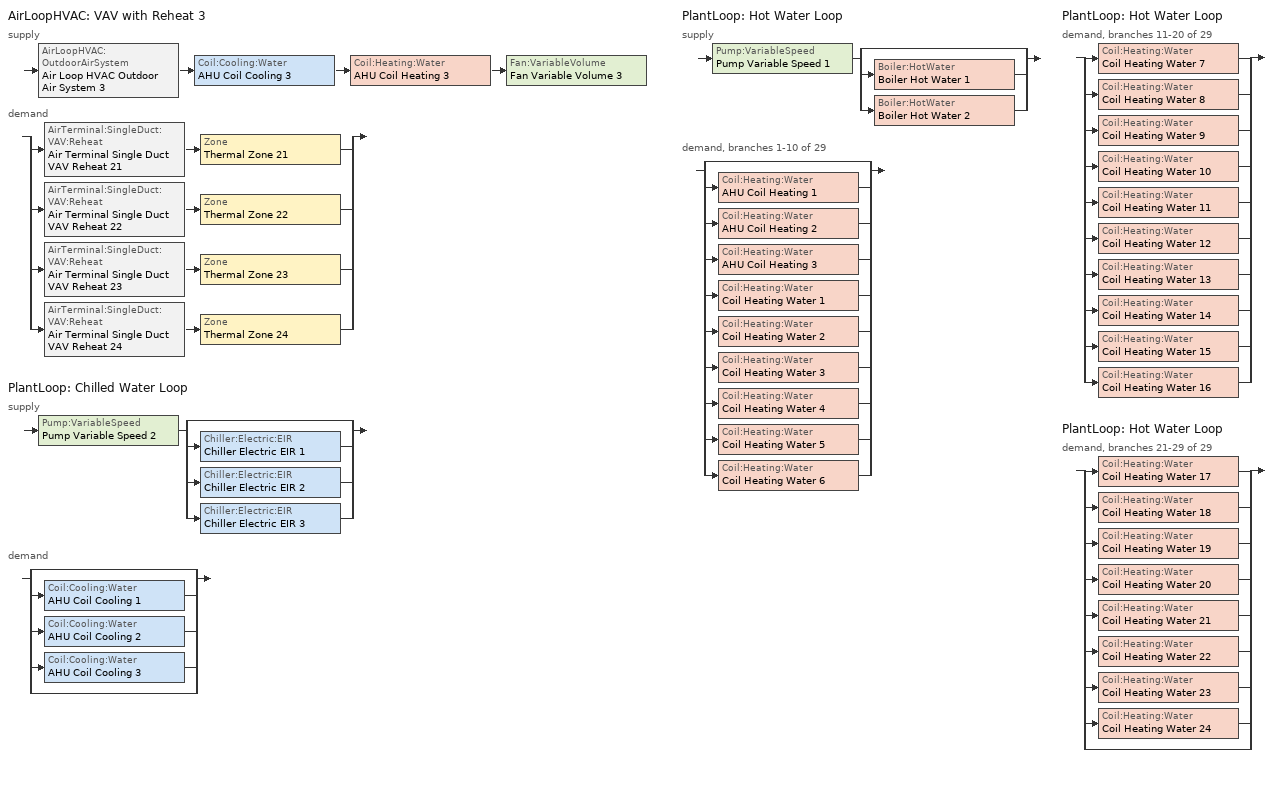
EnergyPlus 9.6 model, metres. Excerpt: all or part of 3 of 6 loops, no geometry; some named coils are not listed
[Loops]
AirLoopHVAC 'VAV with Reheat 3'
 supply: AirLoopHVAC:OutdoorAirSystem 'Air Loop HVAC Outdoor Air System 3' > Coil:Cooling:Water 'AHU Coil Cooling 3' > Coil:Heating:Water 'AHU Coil Heating 3' > Fan:VariableVolume 'Fan Variable Volume 3'
 demand: split
  | AirTerminal:SingleDuct:VAV:Reheat 'Air Terminal Single Duct VAV Reheat 21' > Zone 'Thermal Zone 21'
  | AirTerminal:SingleDuct:VAV:Reheat 'Air Terminal Single Duct VAV Reheat 22' > Zone 'Thermal Zone 22'
  | AirTerminal:SingleDuct:VAV:Reheat 'Air Terminal Single Duct VAV Reheat 23' > Zone 'Thermal Zone 23'
  | AirTerminal:SingleDuct:VAV:Reheat 'Air Terminal Single Duct VAV Reheat 24' > Zone 'Thermal Zone 24'
PlantLoop 'Chilled Water Loop'
 supply: Pump:VariableSpeed 'Pump Variable Speed 2' > split
  | bypass
  | Chiller:Electric:EIR 'Chiller Electric EIR 1'
  | Chiller:Electric:EIR 'Chiller Electric EIR 2'
  | Chiller:Electric:EIR 'Chiller Electric EIR 3'
 demand: split
  | bypass
  | Coil:Cooling:Water 'AHU Coil Cooling 1'
  | Coil:Cooling:Water 'AHU Coil Cooling 2'
  | Coil:Cooling:Water 'AHU Coil Cooling 3'
  | bypass
PlantLoop 'Hot Water Loop'
 supply: Pump:VariableSpeed 'Pump Variable Speed 1' > split
  | bypass
  | Boiler:HotWater 'Boiler Hot Water 1'
  | Boiler:HotWater 'Boiler Hot Water 2'
 demand, branches 1-10 of 29: split
  | bypass
  | Coil:Heating:Water 'AHU Coil Heating 1'
  | Coil:Heating:Water 'AHU Coil Heating 2'
  | Coil:Heating:Water 'AHU Coil Heating 3'
  | Coil:Heating:Water 'Coil Heating Water 1'
  | Coil:Heating:Water 'Coil Heating Water 2'
  | Coil:Heating:Water 'Coil Heating Water 3'
  | Coil:Heating:Water 'Coil Heating Water 4'
  | Coil:Heating:Water 'Coil Heating Water 5'
  | Coil:Heating:Water 'Coil Heating Water 6'
PlantLoop 'Hot Water Loop'
 demand, branches 11-20 of 29: split
  | Coil:Heating:Water 'Coil Heating Water 7'
  | Coil:Heating:Water 'Coil Heating Water 8'
  | Coil:Heating:Water 'Coil Heating Water 9'
  | Coil:Heating:Water 'Coil Heating Water 10'
  | Coil:Heating:Water 'Coil Heating Water 11'
  | Coil:Heating:Water 'Coil Heating Water 12'
  | Coil:Heating:Water 'Coil Heating Water 13'
  | Coil:Heating:Water 'Coil Heating Water 14'
  | Coil:Heating:Water 'Coil Heating Water 15'
  | Coil:Heating:Water 'Coil Heating Water 16'
PlantLoop 'Hot Water Loop'
 demand, branches 21-29 of 29: split
  | Coil:Heating:Water 'Coil Heating Water 17'
  | Coil:Heating:Water 'Coil Heating Water 18'
  | Coil:Heating:Water 'Coil Heating Water 19'
  | Coil:Heating:Water 'Coil Heating Water 20'
  | Coil:Heating:Water 'Coil Heating Water 21'
  | Coil:Heating:Water 'Coil Heating Water 22'
  | Coil:Heating:Water 'Coil Heating Water 23'
  | Coil:Heating:Water 'Coil Heating Water 24'
  | bypass
[Controller:MechanicalVentilation]
Controller Mechanical Ventilation 3: Availability Schedule=Always On Discrete; Demand Controlled Ventilation=No; System Outdoor Air Method=ZoneSum; Zone or ZoneList Name 1=Thermal Zone 21; Design Specification Outdoor Air Object Name 1=Ventilation 21; Zone or ZoneList Name 2=Thermal Zone 22; Design Specification Outdoor Air Object Name 2=Ventilation 22; Zone or ZoneList Name 3=Thermal Zone 23; Design Specification Outdoor Air Object Name 3=Ventilation 23; Zone or ZoneList Name 4=Thermal Zone 24; Design Specification Outdoor Air Object Name 4=Ventilation 24
[AirLoopHVAC]
VAV with Reheat 3: Design Supply Air Flow Rate m3/s=AutoSize; Design Return Air Flow Fraction of Supply Air Flow=1
[Sizing:System]
VAV with Reheat 3: Type of Load to Size On=Sensible; Design Outdoor Air Flow Rate m3/s=Autosize; Central Heating Maximum System Air Flow Ratio=0.3; Preheat Design Temperature C=7; Preheat Design Humidity Ratio kgWater/kgDryAir=0.008; Precool Design Temperature C=12.8; Precool Design Humidity Ratio kgWater/kgDryAir=0.008; Central Cooling Design Supply Air Temperature C=11.5; Central Heating Design Supply Air Temperature C=11.5; Type of Zone Sum to Use=NonCoincident; 100% Outdoor Air in Cooling=Yes; 100% Outdoor Air in Heating=Yes; Central Cooling Design Supply Air Humidity Ratio kgWater/kgDryAir=0.0085; Central Heating Design Supply Air Humidity Ratio kgWater/kgDryAir=0.008; Cooling Supply Air Flow Rate Method=DesignDay; Cooling Supply Air Flow Rate m3/s=0; Cooling Supply Air Flow Rate Per Floor Area m3/s-m2=0.00996765; Cooling Fraction of Autosized Cooling Supply Air Flow Rate=1; Cooling Supply Air Flow Rate Per Unit Cooling Capacity m3/s-W=3.94755e-05; Heating Supply Air Flow Rate Method=DesignDay; Heating Supply Air Flow Rate m3/s=0; Heating Supply Air Flow Rate Per Floor Area m3/s-m2=0.00996765; Heating Fraction of Autosized Heating Supply Air Flow Rate=1; Heating Fraction of Autosized Cooling Supply Air Flow Rate=1; Heating Supply Air Flow Rate Per Unit Heating Capacity m3/s-W=3.15882e-05; System Outdoor Air Method=ZoneSum; Zone Maximum Outdoor Air Fraction dimensionless=1; Cooling Design Capacity Method=CoolingDesignCapacity; Cooling Design Capacity W=Autosize; Cooling Design Capacity Per Floor Area W/m2=234.7; Fraction of Autosized Cooling Design Capacity=1; Heating Design Capacity Method=HeatingDesignCapacity; Heating Design Capacity W=Autosize; Heating Design Capacity Per Floor Area W/m2=157; Fraction of Autosized Heating Design Capacity=1; Central Cooling Capacity Control Method=OnOff; Occupant Diversity=Autosize
[Controller:WaterCoil] Control Variable=Temperature; Actuator Variable=Flow; Controller Convergence Tolerance deltaC=Autosize; Maximum Actuated Flow m3/s=Autosize; Minimum Actuated Flow m3/s=0
Name | Action
Controller Water Coil Cooling 3 | Reverse
Controller Water Coil Heating 3 | Normal
[Controller:OutdoorAir]
Controller Outdoor Air 3: Minimum Outdoor Air Flow Rate m3/s=0; Maximum Outdoor Air Flow Rate m3/s=Autosize; Economizer Control Type=DifferentialEnthalpy; Economizer Control Action Type=ModulateFlow; Economizer Maximum Limit Dry-Bulb Temperature C=28; Economizer Maximum Limit Enthalpy J/kg=64000; Economizer Minimum Limit Dry-Bulb Temperature C=-100; Lockout Type=NoLockout; Minimum Limit Type=FixedMinimum; Mechanical Ventilation Controller=Controller Mechanical Ventilation 3; High Humidity Control=No; Control High Indoor Humidity Based on Outdoor Humidity Ratio=Yes; Heat Recovery Bypass Control Type=BypassWhenWithinEconomizerLimits
[SetpointManager:MixedAir] Control Variable=Temperature
Name | Setpoint Node or NodeList
Node Air Deck Mixed 3 OS Default SPM | Node Air Deck Mixed 3
Node Air Deck Cooling 3 OS Default SPM | Node Air Deck Cooling 3
Node Air Deck Heating 3 OS Default SPM | Node Air Deck Heating 3
[Coil:Cooling:Water]
AHU Coil Cooling 3: Availability Schedule=Always On Discrete; Design Water Flow Rate m3/s=Autosize; Design Air Flow Rate m3/s=Autosize; Design Inlet Water Temperature C=Autosize; Design Inlet Air Temperature C=Autosize; Design Outlet Air Temperature C=Autosize; Design Inlet Air Humidity Ratio kgWater/kgDryAir=Autosize; Design Outlet Air Humidity Ratio kgWater/kgDryAir=Autosize; Type of Analysis=SimpleAnalysis; Heat Exchanger Configuration=CrossFlow
[Coil:Heating:Water] Availability Schedule=Always On Discrete; U-Factor Times Area Value W/K=Autosize; Maximum Water Flow Rate m3/s=Autosize; Performance Input Method=UFactorTimesAreaAndDesignWaterFlowRate; Rated Capacity W=Autosize; Rated Inlet Water Temperature C=82.2; Rated Inlet Air Temperature C=16.6; Rated Outlet Water Temperature C=71.1; Rated Outlet Air Temperature C=32.2; Rated Ratio for Air and Water Convection=0.5
AHU Coil Heating 3; Coil Heating Water 1; Coil Heating Water 2; Coil Heating Water 3; Coil Heating Water 4; Coil Heating Water 5; Coil Heating Water 6; Coil Heating Water 7; Coil Heating Water 8; Coil Heating Water 9; Coil Heating Water 10; Coil Heating Water 11; Coil Heating Water 12; Coil Heating Water 13; Coil Heating Water 14; Coil Heating Water 15; Coil Heating Water 16; Coil Heating Water 17; Coil Heating Water 18; Coil Heating Water 19; Coil Heating Water 20; Coil Heating Water 21; Coil Heating Water 22; Coil Heating Water 23; Coil Heating Water 24
[Fan:VariableVolume]
Fan Variable Volume 3: Availability Schedule=Always On Discrete; Fan Total Efficiency=0.64; Pressure Rise Pa=470; Maximum Flow Rate m3/s=Autosize; Fan Power Minimum Flow Rate Input Method=FixedFlowRate; Fan Power Minimum Flow Fraction=0; Fan Power Minimum Air Flow Rate m3/s=0; Motor Efficiency=0.93; Motor In Airstream Fraction=1; Fan Power Coefficient 1=0.0407599; Fan Power Coefficient 2=0.088045; Fan Power Coefficient 3=-0.0729261; Fan Power Coefficient 4=0.94374; Fan Power Coefficient 5=0
[SetpointManager:Scheduled] Control Variable=Temperature
Name | Schedule | Setpoint Node or NodeList
Setpoint Manager Scheduled Air Duck 3 | Deck_Temperature 3 | Node Air Deck Supply 3
Setpoint Manager Scheduled Chilled Water Duck | Chilled_Water_Temperature | Node Chilled Water Deck Supply
Setpoint Manager Scheduled Hot Water Duck | Hot_Water_Temperature | Node Hot Water Deck Supply
[ZoneControl:Thermostat] Temperature Difference Between Cutout And Setpoint deltaC=0
Name | Zone or ZoneList | Control Type Schedule | Control 1
Thermal Zone 21 Thermostat | Thermal Zone 21 | Thermal Zone 21 Thermostat Schedule | Thermostat Setpoint Dual Setpoint 21
Thermal Zone 22 Thermostat | Thermal Zone 22 | Thermal Zone 22 Thermostat Schedule | Thermostat Setpoint Dual Setpoint 22
Thermal Zone 23 Thermostat | Thermal Zone 23 | Thermal Zone 23 Thermostat Schedule | Thermostat Setpoint Dual Setpoint 23
Thermal Zone 24 Thermostat | Thermal Zone 24 | Thermal Zone 24 Thermostat Schedule | Thermostat Setpoint Dual Setpoint 24
[ThermostatSetpoint:DualSetpoint]
Name | Heating Setpoint Temperature Schedule | Cooling Setpoint Temperature Schedule
Thermostat Setpoint Dual Setpoint 21 | HtgSetp 21 | ClgSetp 21
Thermostat Setpoint Dual Setpoint 22 | HtgSetp 22 | ClgSetp 22
Thermostat Setpoint Dual Setpoint 23 | HtgSetp 23 | ClgSetp 23
Thermostat Setpoint Dual Setpoint 24 | HtgSetp 24 | ClgSetp 24
[AirTerminal:SingleDuct:VAV:Reheat] Availability Schedule=Always On Discrete; Maximum Air Flow Rate m3/s=Autosize; Zone Minimum Air Flow Input Method=Constant; Constant Minimum Air Flow Fraction=0.3; Fixed Minimum Air Flow Rate m3/s=0; Maximum Hot Water or Steam Flow Rate m3/s=Autosize; Minimum Hot Water or Steam Flow Rate m3/s=0; Convergence Tolerance=0.001; Damper Heating Action=Normal; Maximum Flow per Zone Floor Area During Reheat m3/s-m2=Autocalculate; Maximum Flow Fraction During Reheat=Autocalculate; Maximum Reheat Air Temperature C=35
Name | Reheat Coil
Air Terminal Single Duct VAV Reheat 21 | Coil Heating Water 21
Air Terminal Single Duct VAV Reheat 22 | Coil Heating Water 22
Air Terminal Single Duct VAV Reheat 23 | Coil Heating Water 23
Air Terminal Single Duct VAV Reheat 24 | Coil Heating Water 24
[Zone equipment]
Thermal Zone 21: Air Terminal Single Duct VAV Reheat 21
Thermal Zone 22: Air Terminal Single Duct VAV Reheat 22
Thermal Zone 23: Air Terminal Single Duct VAV Reheat 23
Thermal Zone 24: Air Terminal Single Duct VAV Reheat 24
[Sizing:Zone] Zone Cooling Design Supply Air Temperature Input Method=SupplyAirTemperature; Zone Cooling Design Supply Air Temperature C=11.5; Zone Cooling Design Supply Air Temperature Difference deltaC=11.11; Zone Heating Design Supply Air Temperature Input Method=SupplyAirTemperature; Zone Heating Design Supply Air Temperature C=37.6; Zone Heating Design Supply Air Temperature Difference deltaC=11.11; Zone Cooling Design Supply Air Humidity Ratio kgWater/kgDryAir=0.0085; Zone Heating Design Supply Air Humidity Ratio kgWater/kgDryAir=0.008; Cooling Design Air Flow Method=DesignDay; Cooling Design Air Flow Rate m3/s=0; Cooling Minimum Air Flow per Zone Floor Area m3/s-m2=0.000762; Cooling Minimum Air Flow m3/s=0; Cooling Minimum Air Flow Fraction=0; Heating Design Air Flow Method=DesignDay; Heating Design Air Flow Rate m3/s=0; Heating Maximum Air Flow per Zone Floor Area m3/s-m2=0.002032; Heating Maximum Air Flow m3/s=0.141576; Heating Maximum Air Flow Fraction=0.3; Account for Dedicated Outdoor Air System=No
Name | Design Specification Outdoor Air Object
Thermal Zone 21 | Ventilation 21
Thermal Zone 22 | Ventilation 22
Thermal Zone 23 | Ventilation 23
Thermal Zone 24 | Ventilation 24
[DesignSpecification:OutdoorAir] Outdoor Air Method=Sum; Outdoor Air Flow per Person m3/s-person=0; Outdoor Air Flow per Zone Floor Area m3/s-m2=0; Outdoor Air Flow per Zone m3/s=0; Outdoor Air Flow Air Changes per Hour 1/hr=0.57
Ventilation 21; Ventilation 22; Ventilation 23; Ventilation 24
[Chiller:Electric:EIR] Reference Capacity W=Autosize; Reference Leaving Chilled Water Temperature C=6.67; Reference Entering Condenser Fluid Temperature C=29.4; Reference Chilled Water Flow Rate m3/s=Autosize; Reference Condenser Fluid Flow Rate m3/s=Autosize; Cooling Capacity Function of Temperature Curve=Curve Biquadratic 1; Electric Input to Cooling Output Ratio Function of Temperature Curve=Curve Biquadratic 2; Electric Input to Cooling Output Ratio Function of Part Load Ratio Curve=Curve Quadratic 1; Minimum Part Load Ratio=0.1; Maximum Part Load Ratio=1; Optimum Part Load Ratio=1; Minimum Unloading Ratio=0.2; Condenser Type=WaterCooled; Condenser Fan Power Ratio W/W=0; Fraction of Compressor Electric Consumption Rejected by Condenser=1; Leaving Chilled Water Lower Temperature Limit C=2; Chiller Flow Mode=NotModulated; Sizing Factor=1; Basin Heater Capacity W/K=0; Basin Heater Setpoint Temperature C=10; Condenser Heat Recovery Relative Capacity Fraction=1
Name | Reference COP W/W
Chiller Electric EIR 1 | 3.5
Chiller Electric EIR 2 | 4.5
Chiller Electric EIR 3 | 5.5
[PlantEquipmentList]
Chilled Water Loop Cooling Equipment List: Chiller:Electric:EIR, Chiller Electric EIR 1, Chiller:Electric:EIR, Chiller Electric EIR 2, Chiller:Electric:EIR, Chiller Electric EIR 3
Hot Water Loop Heating Equipment List: Boiler:HotWater, Boiler Hot Water 1, Boiler:HotWater, Boiler Hot Water 2
[PlantLoop] Fluid Type=Water; Load Distribution Scheme=Optimal; Plant Loop Demand Calculation Scheme=SingleSetpoint
Name | Plant Equipment Operation Scheme | Maximum Loop Temperature C | Minimum Loop Temperature C | Maximum Loop Flow Rate m3/s | Minimum Loop Flow Rate m3/s | Plant Loop Volume m3 | Maximum Loop Temperature | Minimum Loop Temperature | Maximum Loop Flow Rate | Minimum Loop Flow Rate | Plant Loop Volume
Chilled Water Loop | Chilled Water Loop Operation Schemes | 100 | 0 | Autosize | 0 | Autocalculate
Hot Water Loop | Hot Water Loop Operation Schemes |  |  |  |  |  | 100 | 0 | Autosize | 0 | Autocalculate
[Sizing:Plant] Sizing Option=NonCoincident; Zone Timesteps in Averaging Window=1; Coincident Sizing Factor Mode=None
Name | Loop Type | Design Loop Exit Temperature C | Loop Design Temperature Difference deltaC | Design Loop Exit Temperature | Loop Design Temperature Difference
Chilled Water Loop | Cooling | 6.7 | 6.7
Hot Water Loop | Heating |  |  | 67 | 11
[Pump:VariableSpeed] Design Maximum Flow Rate m3/s=Autosize; Design Power Consumption W=Autosize; Motor Efficiency=0.8; Fraction of Motor Inefficiencies to Fluid Stream=0; Coefficient 1 of the Part Load Performance Curve=0; Coefficient 2 of the Part Load Performance Curve=1; Coefficient 3 of the Part Load Performance Curve=0; Coefficient 4 of the Part Load Performance Curve=0; Pump Control Type=Intermittent; Skin Loss Radiative Fraction=0.5; Design Power Sizing Method=PowerPerFlowPerPressure; Design Minimum Flow Rate Fraction=0
Name | Design Pump Head Pa | Design Minimum Flow Rate m3/s | Design Electric Power per Unit Flow Rate W/(m3/s) | Design Shaft Power per Unit Flow Rate per Unit Head W/((m3/s)-Pa) | Design Minimum Flow Rate | Design Electric Power per Unit Flow Rate | Design Shaft Power per Unit Flow Rate per Unit Head
Pump Variable Speed 2 | 179352 | 0 | 348701.1 | 1.28205
Pump Variable Speed 1 | 180000 |  |  |  | 0 | 348701.1 | 1.28205
[PlantEquipmentOperationSchemes] Control Scheme Schedule Name 1=Always On Discrete
Name | Control Scheme Object Type 1 | Control Scheme Name 1
Chilled Water Loop Operation Schemes | PlantEquipmentOperation:CoolingLoad | Chilled Water Loop Cooling Operation Scheme
Hot Water Loop Operation Schemes | PlantEquipmentOperation:HeatingLoad | Hot Water Loop Heating Operation Scheme
[PlantEquipmentOperation:CoolingLoad]
Chilled Water Loop Cooling Operation Scheme: Load Range Lower Limit 1=0; Load Range Upper Limit 1=1000000000; Range Equipment List Name 1=Chilled Water Loop Cooling Equipment List
[Boiler:HotWater] Fuel Type=Coal; Nominal Capacity W=Autosize; Efficiency Curve Temperature Evaluation Variable=LeavingBoiler; Normalized Boiler Efficiency Curve=Boiler Efficiency; Design Water Flow Rate m3/s=Autosize; Minimum Part Load Ratio=0; Maximum Part Load Ratio=1; Optimum Part Load Ratio=1; Water Outlet Upper Temperature Limit C=99; Boiler Flow Mode=NotModulated; Parasitic Electric Load W=0; Sizing Factor=1
Name | Nominal Thermal Efficiency
Boiler Hot Water 1 | 0.7
Boiler Hot Water 2 | 0.85
[PlantEquipmentOperation:HeatingLoad]
Hot Water Loop Heating Operation Scheme: Load Range Lower Limit 1=0; Load Range Upper Limit 1=1000000000; Range Equipment List Name 1=Hot Water Loop Heating Equipment List
[Schedule:Day:Interval]
HtgSetp Summer Design Day 21; HtgSetp Summer Design Day 22; HtgSetp Summer Design Day 23; HtgSetp Summer Design Day 24: No, 24:00, 15.6
HtgSetp Winter Design Day 21; HtgSetp Winter Design Day 22; HtgSetp Winter Design Day 23; HtgSetp Winter Design Day 24: No, 24:00, 21
ClgSetp Summer Design Day 21; ClgSetp Summer Design Day 22; ClgSetp Summer Design Day 23; ClgSetp Summer Design Day 24: No, 06:00, 26.7, 22:00, 24, 24:00, 26.7
ClgSetp Winter Design Day 21; ClgSetp Winter Design Day 22; ClgSetp Winter Design Day 23; ClgSetp Winter Design Day 24: No, 24:00, 26.7
ClgSetp Default Schedule 21; ClgSetp Default Schedule 22; ClgSetp Default Schedule 23; ClgSetp Default Schedule 24: Temperature 37, No, 01:00, 28, 02:00, 28, 03:00, 28, 04:00, 28, 05:00, 28, 06:00, 28, 07:00, 28, 08:00, 28, 09:00, 28, 10:00, 28, 11:00, 26, 12:00, 26, 13:00, 26, 14:00, 26, 15:00, 26, 16:00, 26, 17:00, 26, 18:00, 26, 19:00, 26, 20:00, 26, 21:00, 26, 22:00, 26, 23:00, 28, 24:00, 28
HtgSetp Default Schedule 21; HtgSetp Default Schedule 22; HtgSetp Default Schedule 23; HtgSetp Default Schedule 24: Temperature 36, No, 01:00, 16, 02:00, 16, 03:00, 16, 04:00, 16, 05:00, 16, 06:00, 16, 07:00, 16, 08:00, 16, 09:00, 16, 10:00, 16, 11:00, 22, 12:00, 22, 13:00, 22, 14:00, 22, 15:00, 22, 16:00, 22, 17:00, 22, 18:00, 22, 19:00, 22, 20:00, 22, 21:00, 22, 22:00, 22, 23:00, 16, 24:00, 16
Deck_Temperature_Default 3; Deck_Temperature_Summer_Design_Day 3; Deck_Temperature_Winter_Design_Day 3: No, 24:00, 11.5
Chilled_Water_Temperature_Default; Chilled_Water_Temperature_Summer_Design_Day; Chilled_Water_Temperature_Winter_Design_Day: No, 24:00, 6.7
Hot_Water_Temperature_Default; Hot_Water_Temperature_Summer_Design_Day; Hot_Water_Temperature_Winter_Design_Day: No, 24:00, 67
[Schedule:Week:Daily]
HtgSetp 21 Week Rule - Jan1-Dec31: HtgSetp Default Schedule 21, HtgSetp Default Schedule 21, HtgSetp Default Schedule 21, HtgSetp Default Schedule 21, HtgSetp Default Schedule 21, HtgSetp Default Schedule 21, HtgSetp Default Schedule 21, HtgSetp Default Schedule 21, HtgSetp Summer Design Day 21, HtgSetp Winter Design Day 21, HtgSetp Default Schedule 21, HtgSetp Default Schedule 21
ClgSetp 21 Week Rule - Jan1-Dec31: ClgSetp Default Schedule 21, ClgSetp Default Schedule 21, ClgSetp Default Schedule 21, ClgSetp Default Schedule 21, ClgSetp Default Schedule 21, ClgSetp Default Schedule 21, ClgSetp Default Schedule 21, ClgSetp Default Schedule 21, ClgSetp Summer Design Day 21, ClgSetp Winter Design Day 21, ClgSetp Default Schedule 21, ClgSetp Default Schedule 21
HtgSetp 22 Week Rule - Jan1-Dec31: HtgSetp Default Schedule 22, HtgSetp Default Schedule 22, HtgSetp Default Schedule 22, HtgSetp Default Schedule 22, HtgSetp Default Schedule 22, HtgSetp Default Schedule 22, HtgSetp Default Schedule 22, HtgSetp Default Schedule 22, HtgSetp Summer Design Day 22, HtgSetp Winter Design Day 22, HtgSetp Default Schedule 22, HtgSetp Default Schedule 22
ClgSetp 22 Week Rule - Jan1-Dec31: ClgSetp Default Schedule 22, ClgSetp Default Schedule 22, ClgSetp Default Schedule 22, ClgSetp Default Schedule 22, ClgSetp Default Schedule 22, ClgSetp Default Schedule 22, ClgSetp Default Schedule 22, ClgSetp Default Schedule 22, ClgSetp Summer Design Day 22, ClgSetp Winter Design Day 22, ClgSetp Default Schedule 22, ClgSetp Default Schedule 22
HtgSetp 23 Week Rule - Jan1-Dec31: HtgSetp Default Schedule 23, HtgSetp Default Schedule 23, HtgSetp Default Schedule 23, HtgSetp Default Schedule 23, HtgSetp Default Schedule 23, HtgSetp Default Schedule 23, HtgSetp Default Schedule 23, HtgSetp Default Schedule 23, HtgSetp Summer Design Day 23, HtgSetp Winter Design Day 23, HtgSetp Default Schedule 23, HtgSetp Default Schedule 23
ClgSetp 23 Week Rule - Jan1-Dec31: ClgSetp Default Schedule 23, ClgSetp Default Schedule 23, ClgSetp Default Schedule 23, ClgSetp Default Schedule 23, ClgSetp Default Schedule 23, ClgSetp Default Schedule 23, ClgSetp Default Schedule 23, ClgSetp Default Schedule 23, ClgSetp Summer Design Day 23, ClgSetp Winter Design Day 23, ClgSetp Default Schedule 23, ClgSetp Default Schedule 23
HtgSetp 24 Week Rule - Jan1-Dec31: HtgSetp Default Schedule 24, HtgSetp Default Schedule 24, HtgSetp Default Schedule 24, HtgSetp Default Schedule 24, HtgSetp Default Schedule 24, HtgSetp Default Schedule 24, HtgSetp Default Schedule 24, HtgSetp Default Schedule 24, HtgSetp Summer Design Day 24, HtgSetp Winter Design Day 24, HtgSetp Default Schedule 24, HtgSetp Default Schedule 24
ClgSetp 24 Week Rule - Jan1-Dec31: ClgSetp Default Schedule 24, ClgSetp Default Schedule 24, ClgSetp Default Schedule 24, ClgSetp Default Schedule 24, ClgSetp Default Schedule 24, ClgSetp Default Schedule 24, ClgSetp Default Schedule 24, ClgSetp Default Schedule 24, ClgSetp Summer Design Day 24, ClgSetp Winter Design Day 24, ClgSetp Default Schedule 24, ClgSetp Default Schedule 24
Deck_Temperature 3 Week Rule - Jan1-Dec31: Deck_Temperature_Default 3, Deck_Temperature_Default 3, Deck_Temperature_Default 3, Deck_Temperature_Default 3, Deck_Temperature_Default 3, Deck_Temperature_Default 3, Deck_Temperature_Default 3, Deck_Temperature_Default 3, Deck_Temperature_Summer_Design_Day 3, Deck_Temperature_Winter_Design_Day 3, Deck_Temperature_Default 3, Deck_Temperature_Default 3
Chilled_Water_Temperature Week Rule - Jan1-Dec31: Chilled_Water_Temperature_Default, Chilled_Water_Temperature_Default, Chilled_Water_Temperature_Default, Chilled_Water_Temperature_Default, Chilled_Water_Temperature_Default, Chilled_Water_Temperature_Default, Chilled_Water_Temperature_Default, Chilled_Water_Temperature_Default, Chilled_Water_Temperature_Summer_Design_Day, Chilled_Water_Temperature_Winter_Design_Day, Chilled_Water_Temperature_Default, Chilled_Water_Temperature_Default
Hot_Water_Temperature Week Rule - Jan1-Dec31: Hot_Water_Temperature_Default, Hot_Water_Temperature_Default, Hot_Water_Temperature_Default, Hot_Water_Temperature_Default, Hot_Water_Temperature_Default, Hot_Water_Temperature_Default, Hot_Water_Temperature_Default, Hot_Water_Temperature_Default, Hot_Water_Temperature_Summer_Design_Day, Hot_Water_Temperature_Winter_Design_Day, Hot_Water_Temperature_Default, Hot_Water_Temperature_Default
[Schedule:Year]
HtgSetp 21: HtgSetp 21 Week Rule - Jan1-Dec31, 1, 1, 12, 31
ClgSetp 21: ClgSetp 21 Week Rule - Jan1-Dec31, 1, 1, 12, 31
HtgSetp 22: HtgSetp 22 Week Rule - Jan1-Dec31, 1, 1, 12, 31
ClgSetp 22: ClgSetp 22 Week Rule - Jan1-Dec31, 1, 1, 12, 31
HtgSetp 23: HtgSetp 23 Week Rule - Jan1-Dec31, 1, 1, 12, 31
ClgSetp 23: ClgSetp 23 Week Rule - Jan1-Dec31, 1, 1, 12, 31
HtgSetp 24: HtgSetp 24 Week Rule - Jan1-Dec31, 1, 1, 12, 31
ClgSetp 24: ClgSetp 24 Week Rule - Jan1-Dec31, 1, 1, 12, 31
Deck_Temperature 3: Deck_Temperature 3 Week Rule - Jan1-Dec31, 1, 1, 12, 31
Chilled_Water_Temperature: Chilled_Water_Temperature Week Rule - Jan1-Dec31, 1, 1, 12, 31
Hot_Water_Temperature: Hot_Water_Temperature Week Rule - Jan1-Dec31, 1, 1, 12, 31
[Schedule:Compact]
Thermal Zone 21 Thermostat Schedule; Thermal Zone 22 Thermostat Schedule; Thermal Zone 23 Thermostat Schedule; Thermal Zone 24 Thermostat Schedule: Through: 12/31, For: AllDays, Until: 24:00, 4
[Schedule:Constant]
Always On Discrete: Hourly Value=1
[Curve:Biquadratic]
Name | Coefficient1 Constant | Coefficient2 x | Coefficient3 x**2 | Coefficient4 y | Coefficient5 y**2 | Coefficient6 x*y | Minimum Value of x | Maximum Value of x | Minimum Value of y | Maximum Value of y | Input Unit Type for X | Input Unit Type for Y | Output Unit Type
Curve Biquadratic 1 | 0.258 | 0.0389 | -0.000217 | 0.0469 | -0.000943 | -0.000343 | 5 | 10 | 24 | 35
Curve Biquadratic 2 | 0.934 | -0.0582 | 0.0045 | 0.00243 | 0.000486 | -0.00122 | 5 | 10 | 24 | 35
Boiler Efficiency | 1 | 0 | 0 | 0 | 0 | 0 | 0 | 1 | 0 | 1 | Dimensionless | Dimensionless | Dimensionless
[Curve:Quadratic]
Curve Quadratic 1: Coefficient1 Constant=0.222903; Coefficient2 x=0.313387; Coefficient3 x**2=0.46371; Minimum Value of x=0; Maximum Value of x=1
